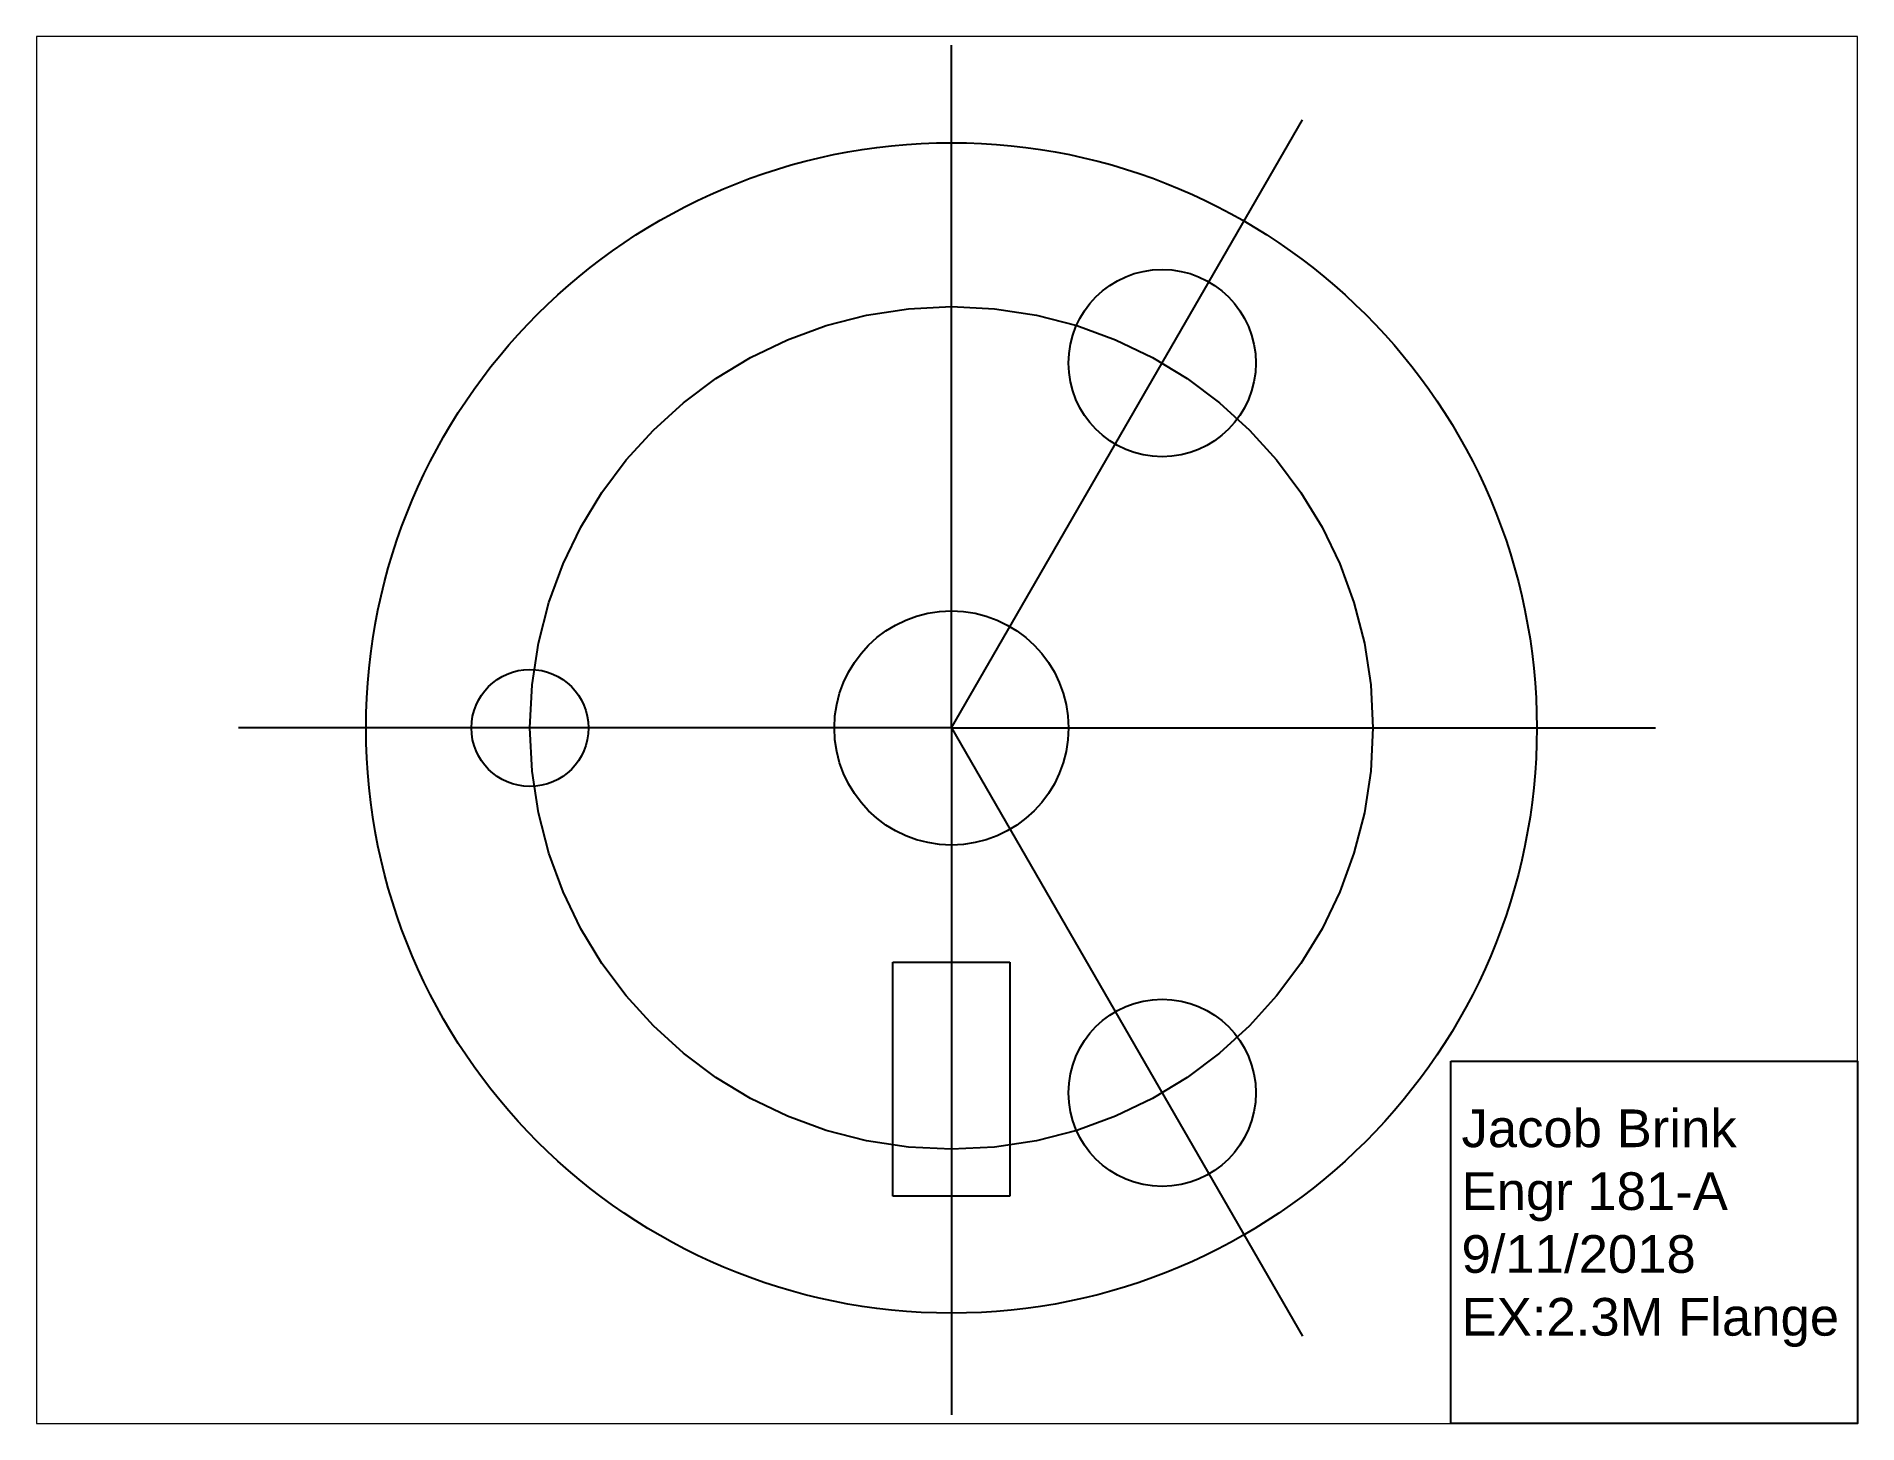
# Paper-space layout 'Layout2' of a CAD drawing. Header units: inches. Extents: x 1.05 to 9.45, y 0.8 to 7.2.
# The model-space entities are those that its viewports show. They can reach past a viewport. Long polylines and large blocks are cut down to what shows.
import ezdxf

# ---------------------------------------------------------------- set-up
doc = ezdxf.new("R2010")
doc.units = ezdxf.units.IN
doc.header["$LTSCALE"] = 14
doc.header["$MEASUREMENT"] = 0
doc.linetypes.add('CENTER', pattern=[2, 1.25, -0.25, 0.25, -0.25])
doc.layers.add('CENTERLINE', color=10, linetype='CENTER')
doc.styles.get("Standard").update_dxf_attribs({"font": 'arial.ttf'})

msp = doc.modelspace()

# ---------------------------------------------------------------- linework, layer by layer
for p, q in [((-2.5, -10), (2.5, -10)), ((-2.5, -20), (-2.5, -10)), ((2.5, -10), (2.5, -20)), ((2.5, -20), (-2.5, -20))]:
    msp.add_line(p, q)
for centre, radius in [((0, 0), 25), ((9, 15.588), 4), ((0, 0), 5), ((-18, 0), 2.5), ((9, -15.588), 4)]:
    msp.add_circle(centre, radius)
at = {"layer": 'CENTERLINE'}
for q in [(0, 29.166), (15, 25.981), (-30.45, 0), (30.071, 0), (15, -25.981), (0, -29.34)]:
    msp.add_line((0, 0), q, dxfattribs=at)
msp.add_circle((0, 0), 18, dxfattribs=at)

psp = doc.layouts.new('Layout2')

# ---------------------------------------------------------------- linework, layer by layer
psp.add_lwpolyline([(7.5745, 2.4719), (9.45, 2.4719), (9.45, 0.8), (7.5745, 0.8)], close=True)

# ---------------------------------------------------------------- texts
at = {"insert": (7.6232, 2.2492), "char_height": 0.173889, "attachment_point": 1}
psp.add_mtext_dynamic_manual_height_columns('Jacob Brink\\PEngr 181-A\\P9/11/2018\\PEX:2.3M Flange', width=1.723487, gutter_width=1, heights=[0], dxfattribs=at)

# ---------------------------------------------------------------- viewports
at = {"layer": '0'}
psp.add_viewport(center=(5.25, 4), size=(8.4, 6.4), view_center_point=(-0.1898, -0.0871), view_height=59.260151, dxfattribs=at)

doc.saveas('drawing.dxf')
